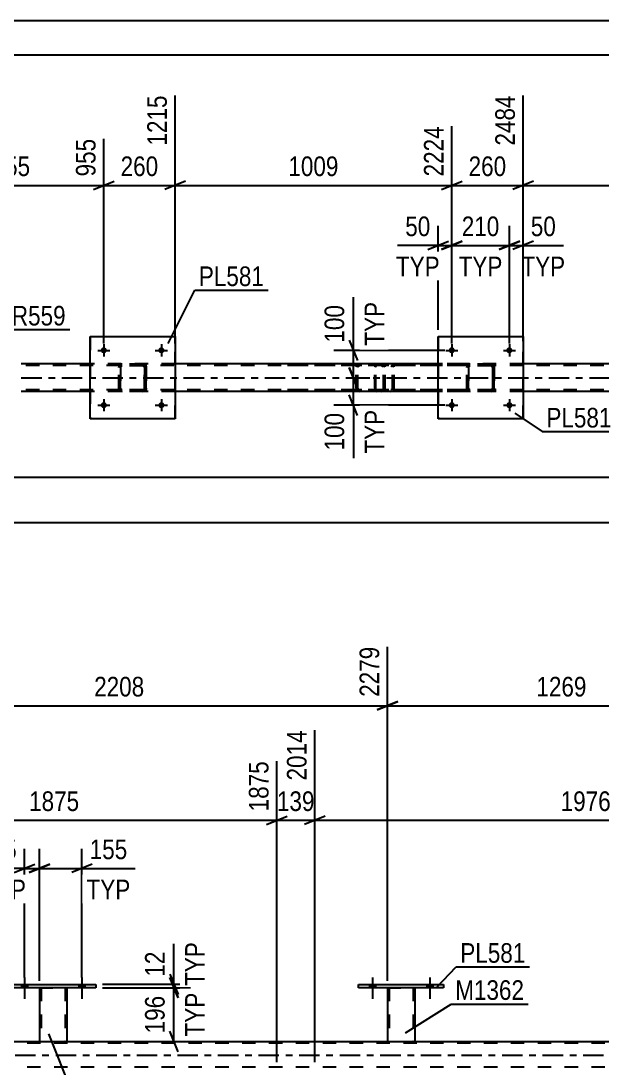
# Model space of a CAD drawing. Header units: millimetres. Extents: x 0 to 841, y 0 to 594.
# Drawn here: x 103 to 187.7, y 441.3 to 594 of the extents above; entities that cross this region are included whole.
import ezdxf

# ---------------------------------------------------------------- set-up
doc = ezdxf.new("R2010")
doc.units = ezdxf.units.MM
doc.linetypes.add('DXK_LINE_DOT2', pattern=[3.9198, 1.9599, -1.9599])
doc.linetypes.add('DXK_LINE_DOT3', pattern=[5.9187, 2.979, -0.9799, 0.9799, -0.9799])
doc.styles.add('Arial Narrow', font='ARIALN.TTF', dxfattribs={"height": 0.2})

# ---------------------------------------------------------------- blocks, each defined once
blk = doc.blocks.new('Unknown-122573578-1135 - 10973')
at = {"color": 5, "linetype": 'Continuous'}
for p, q in [((841, 594), (0, 594)), ((836, 589), (5, 589))]:
    blk.add_line(p, q, dxfattribs=at)
blk = doc.blocks.new('Bolt-122573578-2573 - 2500')
at = {"linetype": 'Continuous'}
for points in [[(114.6, 537.97), (114.61, 538.07), (114.64, 538.15), (114.69, 538.23), (114.75, 538.3), (114.82, 538.36), (114.91, 538.39), (115, 538.41), (115.09, 538.41), (115.18, 538.39), (115.26, 538.36), (115.34, 538.3), (115.4, 538.23), (115.45, 538.15), (115.47, 538.07), (115.48, 537.97), (115.47, 537.88), (115.45, 537.8), (115.4, 537.72), (115.34, 537.65), (115.26, 537.59), (115.18, 537.56), (115.09, 537.54), (115, 537.54), (114.91, 537.56), (114.82, 537.59), (114.75, 537.65), (114.69, 537.72), (114.64, 537.8), (114.61, 537.88)], [(123, 537.97), (123.01, 538.07), (123.04, 538.15), (123.09, 538.23), (123.15, 538.3), (123.22, 538.36), (123.31, 538.39), (123.4, 538.41), (123.49, 538.41), (123.58, 538.39), (123.66, 538.36), (123.74, 538.3), (123.8, 538.23), (123.85, 538.15), (123.87, 538.07), (123.88, 537.97), (123.87, 537.88), (123.85, 537.8), (123.8, 537.72), (123.74, 537.65), (123.66, 537.59), (123.58, 537.56), (123.49, 537.54), (123.4, 537.54), (123.31, 537.56), (123.22, 537.59), (123.15, 537.65), (123.09, 537.72), (123.04, 537.8), (123.01, 537.88)]]:
    blk.add_hatch(color=1, dxfattribs=at).paths.add_polyline_path(points)
at = {"color": 1, "linetype": 'Continuous'}
for p, q in [((114.16, 537.97), (115.92, 537.97)), ((115.04, 538.85), (115.04, 537.09)), ((122.56, 537.97), (124.32, 537.97)), ((123.44, 538.85), (123.44, 537.09))]:
    blk.add_line(p, q, dxfattribs=at)
blk = doc.blocks.new('Bolt-122573578-2575 - 2500')
at = {"linetype": 'Continuous'}
for points in [[(165.37, 537.97), (165.38, 538.07), (165.4, 538.15), (165.45, 538.23), (165.51, 538.3), (165.59, 538.36), (165.67, 538.39), (165.76, 538.41), (165.85, 538.41), (165.94, 538.39), (166.03, 538.36), (166.1, 538.3), (166.16, 538.23), (166.21, 538.15), (166.24, 538.07), (166.25, 537.97), (166.24, 537.88), (166.21, 537.8), (166.16, 537.72), (166.1, 537.65), (166.03, 537.59), (165.94, 537.56), (165.85, 537.54), (165.76, 537.54), (165.67, 537.56), (165.59, 537.59), (165.51, 537.65), (165.45, 537.72), (165.4, 537.8), (165.38, 537.88)], [(173.77, 537.97), (173.78, 538.07), (173.8, 538.15), (173.85, 538.23), (173.91, 538.3), (173.99, 538.36), (174.07, 538.39), (174.16, 538.41), (174.25, 538.41), (174.34, 538.39), (174.43, 538.36), (174.5, 538.3), (174.56, 538.23), (174.61, 538.15), (174.64, 538.07), (174.65, 537.97), (174.64, 537.88), (174.61, 537.8), (174.56, 537.72), (174.5, 537.65), (174.43, 537.59), (174.34, 537.56), (174.25, 537.54), (174.16, 537.54), (174.07, 537.56), (173.99, 537.59), (173.91, 537.65), (173.85, 537.72), (173.8, 537.8), (173.78, 537.88)]]:
    blk.add_hatch(color=1, dxfattribs=at).paths.add_polyline_path(points)
at = {"color": 1, "linetype": 'Continuous'}
for p, q in [((164.93, 537.97), (166.69, 537.97)), ((165.81, 538.85), (165.81, 537.09)), ((173.33, 537.97), (175.09, 537.97)), ((174.21, 538.85), (174.21, 537.09))]:
    blk.add_line(p, q, dxfattribs=at)
blk = doc.blocks.new('Part-122573578-2603 - 2500')
at = {"color": 2, "linetype": 'Continuous'}
for p, q in [((113.04, 535.97), (113.04, 547.97)), ((113.04, 547.97), (113.04, 547.97)), ((113.04, 547.97), (125.44, 547.97)), ((125.44, 547.97), (125.44, 535.97)), ((113.04, 535.97), (113.04, 535.97)), ((125.44, 535.97), (113.04, 535.97))]:
    blk.add_line(p, q, dxfattribs=at)
at = {"color": 7, "linetype": 'DXK_LINE_DOT2'}
for p, q in [((113.04, 547.97), (113.04, 535.97)), ((113.04, 547.97), (113.04, 547.97)), ((125.44, 535.97), (125.44, 547.97)), ((113.04, 535.97), (113.04, 535.97))]:
    blk.add_line(p, q, dxfattribs=at)
blk = doc.blocks.new('Part-122573578-2550 - 2500')
at = {"color": 2, "linetype": 'Continuous'}
for p, q in [((113.04, 543.98), (103.01, 543.98)), ((163.81, 543.98), (125.44, 543.98)), ((214.57, 543.98), (176.21, 543.98)), ((113.04, 539.98), (103.01, 539.98)), ((163.81, 539.98), (125.44, 539.98)), ((214.57, 539.98), (176.21, 539.98))]:
    blk.add_line(p, q, dxfattribs=at)
at = {"color": 7, "linetype": 'DXK_LINE_DOT2'}
for p, q in [((756.34, 543.74), (103.01, 543.74)), ((125.44, 543.98), (113.04, 543.98)), ((176.21, 543.98), (163.81, 543.98)), ((756.34, 540.22), (103.01, 540.22)), ((125.44, 539.98), (113.04, 539.98)), ((176.21, 539.98), (163.81, 539.98))]:
    blk.add_line(p, q, dxfattribs=at)
at = {"color": 7, "linetype": 'DXK_LINE_DOT3'}
blk.add_line((103.01, 541.98), (756.34, 541.98), dxfattribs=at)
blk = doc.blocks.new('Bolt-122573578-2572 - 2500')
at = {"linetype": 'Continuous'}
for points in [[(114.6, 545.97), (114.61, 546.07), (114.64, 546.15), (114.69, 546.23), (114.75, 546.3), (114.82, 546.36), (114.91, 546.39), (115, 546.41), (115.09, 546.41), (115.18, 546.39), (115.26, 546.36), (115.34, 546.3), (115.4, 546.23), (115.45, 546.15), (115.47, 546.07), (115.48, 545.97), (115.47, 545.88), (115.45, 545.8), (115.4, 545.72), (115.34, 545.65), (115.26, 545.59), (115.18, 545.56), (115.09, 545.54), (115, 545.54), (114.91, 545.56), (114.82, 545.59), (114.75, 545.65), (114.69, 545.72), (114.64, 545.8), (114.61, 545.88)], [(123, 545.97), (123.01, 546.07), (123.04, 546.15), (123.09, 546.23), (123.15, 546.3), (123.22, 546.36), (123.31, 546.39), (123.4, 546.41), (123.49, 546.41), (123.58, 546.39), (123.66, 546.36), (123.74, 546.3), (123.8, 546.23), (123.85, 546.15), (123.87, 546.07), (123.88, 545.97), (123.87, 545.88), (123.85, 545.8), (123.8, 545.72), (123.74, 545.65), (123.66, 545.59), (123.58, 545.56), (123.49, 545.54), (123.4, 545.54), (123.31, 545.56), (123.22, 545.59), (123.15, 545.65), (123.09, 545.72), (123.04, 545.8), (123.01, 545.88)]]:
    blk.add_hatch(color=1, dxfattribs=at).paths.add_polyline_path(points)
at = {"color": 1, "linetype": 'Continuous'}
for p, q in [((115.04, 546.85), (115.04, 545.09)), ((123.44, 546.85), (123.44, 545.09)), ((114.16, 545.97), (115.92, 545.97)), ((122.56, 545.97), (124.32, 545.97))]:
    blk.add_line(p, q, dxfattribs=at)
blk = doc.blocks.new('Bolt-122573578-2574 - 2500')
at = {"linetype": 'Continuous'}
for points in [[(165.37, 545.97), (165.38, 546.07), (165.4, 546.15), (165.45, 546.23), (165.51, 546.3), (165.59, 546.36), (165.67, 546.39), (165.76, 546.41), (165.85, 546.41), (165.94, 546.39), (166.03, 546.36), (166.1, 546.3), (166.16, 546.23), (166.21, 546.15), (166.24, 546.07), (166.25, 545.97), (166.24, 545.88), (166.21, 545.8), (166.16, 545.72), (166.1, 545.65), (166.03, 545.59), (165.94, 545.56), (165.85, 545.54), (165.76, 545.54), (165.67, 545.56), (165.59, 545.59), (165.51, 545.65), (165.45, 545.72), (165.4, 545.8), (165.38, 545.88)], [(173.77, 545.97), (173.78, 546.07), (173.8, 546.15), (173.85, 546.23), (173.91, 546.3), (173.99, 546.36), (174.07, 546.39), (174.16, 546.41), (174.25, 546.41), (174.34, 546.39), (174.43, 546.36), (174.5, 546.3), (174.56, 546.23), (174.61, 546.15), (174.64, 546.07), (174.65, 545.97), (174.64, 545.88), (174.61, 545.8), (174.56, 545.72), (174.5, 545.65), (174.43, 545.59), (174.34, 545.56), (174.25, 545.54), (174.16, 545.54), (174.07, 545.56), (173.99, 545.59), (173.91, 545.65), (173.85, 545.72), (173.8, 545.8), (173.78, 545.88)]]:
    blk.add_hatch(color=1, dxfattribs=at).paths.add_polyline_path(points)
at = {"color": 1, "linetype": 'Continuous'}
for p, q in [((165.81, 546.85), (165.81, 545.09)), ((174.21, 546.85), (174.21, 545.09)), ((164.93, 545.97), (166.69, 545.97)), ((173.33, 545.97), (175.09, 545.97))]:
    blk.add_line(p, q, dxfattribs=at)
blk = doc.blocks.new('Part-122573578-2608 - 2500')
at = {"color": 2, "linetype": 'Continuous'}
for p, q in [((163.81, 535.97), (163.81, 547.97)), ((163.81, 547.97), (163.81, 547.97)), ((163.81, 547.97), (176.21, 547.97)), ((176.21, 547.97), (176.21, 535.97)), ((163.81, 535.97), (163.81, 535.97)), ((176.21, 535.97), (163.81, 535.97))]:
    blk.add_line(p, q, dxfattribs=at)
at = {"color": 7, "linetype": 'DXK_LINE_DOT2'}
for p, q in [((163.81, 547.97), (163.81, 535.97)), ((163.81, 547.97), (163.81, 547.97)), ((176.21, 535.97), (176.21, 547.97)), ((163.81, 535.97), (163.81, 535.97))]:
    blk.add_line(p, q, dxfattribs=at)
blk = doc.blocks.new('Part-122573578-2609 - 2500')
at = {"color": 7, "linetype": 'DXK_LINE_DOT2'}
for p, q in [((168, 543.49), (168.04, 543.68)), ((168.04, 543.68), (168.01, 543.49)), ((168.26, 543.59), (168.24, 543.49)), ((168.25, 543.49), (168.26, 543.59)), ((168.26, 543.59), (168.32, 543.66)), ((168.31, 543.66), (168.26, 543.59)), ((168.3, 543.94), (168.48, 543.97)), ((168.49, 543.97), (168.3, 543.94)), ((168.3, 543.94), (168.3, 543.94)), ((168.39, 543.72), (168.31, 543.66)), ((168.32, 543.66), (168.39, 543.72)), ((168.39, 543.72), (168.49, 543.73)), ((168.48, 543.73), (168.39, 543.72)), ((171.53, 543.97), (168.48, 543.97)), ((171.53, 543.73), (168.48, 543.73)), ((171.52, 543.97), (171.71, 543.94)), ((171.62, 543.72), (171.52, 543.73)), ((171.71, 543.94), (171.53, 543.97)), ((171.53, 543.73), (171.62, 543.72)), ((171.62, 543.72), (171.62, 543.72)), ((171.62, 543.72), (171.7, 543.66)), ((171.69, 543.66), (171.62, 543.72)), ((171.75, 543.59), (171.69, 543.66)), ((171.7, 543.66), (171.75, 543.59)), ((171.75, 543.59), (171.77, 543.49)), ((171.76, 543.49), (171.75, 543.59)), ((171.97, 543.68), (172, 543.49)), ((172.01, 543.49), (171.97, 543.68)), ((168, 543.49), (168.01, 543.49)), ((168, 540.45), (168, 543.49)), ((168.01, 540.45), (168.01, 543.49)), ((168.25, 543.49), (168.24, 543.49)), ((168.24, 543.49), (168.24, 540.45)), ((168.25, 540.45), (168.25, 543.49)), ((171.77, 543.49), (171.76, 543.49)), ((171.76, 543.49), (171.76, 540.45)), ((171.77, 540.45), (171.77, 543.49)), ((172.01, 543.49), (172, 543.49)), ((172, 543.49), (172, 540.45)), ((172.01, 540.45), (172.01, 543.49)), ((168.01, 540.45), (168, 540.45)), ((168.04, 540.27), (168, 540.45)), ((168.01, 540.45), (168.04, 540.27)), ((168.24, 540.45), (168.25, 540.45)), ((168.24, 540.45), (168.26, 540.36)), ((168.26, 540.36), (168.25, 540.45)), ((168.32, 540.28), (168.26, 540.36)), ((168.26, 540.36), (168.31, 540.28)), ((168.3, 540.01), (168.3, 540.01)), ((168.48, 539.97), (168.3, 540.01)), ((168.3, 540.01), (168.49, 539.97)), ((168.31, 540.28), (168.39, 540.23)), ((168.39, 540.23), (168.32, 540.28)), ((168.49, 540.21), (168.39, 540.23)), ((168.39, 540.23), (168.48, 540.21)), ((171.53, 540.21), (168.48, 540.21)), ((171.53, 539.97), (168.48, 539.97)), ((171.52, 540.21), (171.62, 540.23)), ((171.71, 540.01), (171.52, 539.97)), ((171.62, 540.23), (171.53, 540.21)), ((171.53, 539.97), (171.71, 540.01)), ((171.7, 540.28), (171.62, 540.23)), ((171.62, 540.23), (171.69, 540.28)), ((171.62, 540.23), (171.62, 540.23)), ((171.69, 540.28), (171.75, 540.36)), ((171.75, 540.36), (171.7, 540.28)), ((171.77, 540.45), (171.75, 540.36)), ((171.75, 540.36), (171.76, 540.45)), ((171.76, 540.45), (171.77, 540.45)), ((172, 540.45), (171.97, 540.27)), ((171.97, 540.27), (172.01, 540.45)), ((172, 540.45), (172.01, 540.45))]:
    blk.add_line(p, q, dxfattribs=at)
at = {"color": 7, "linetype": 'DXK_LINE_DOT3'}
blk.add_line((170.01, 541.97), (170, 541.97), dxfattribs=at)
at = {"color": 7, "linetype": 'DXK_LINE_DOT2'}
for centre, start, end in [((168.48, 543.49), 112.5, 157.5), ((168.49, 543.49), 112.5, 157.5), ((171.52, 543.49), 22.5, 67.5), ((171.53, 543.49), 22.5, 67.5), ((168.48, 540.45), 202.5, 247.5), ((168.49, 540.45), 202.5, 247.5), ((171.52, 540.45), 292.5, 337.5), ((171.53, 540.45), 292.5, 337.5)]:
    blk.add_arc(centre, 0.48, start, end, dxfattribs=at)
blk = doc.blocks.new('Part-122573578-2694 - 2500')
at = {"color": 7, "linetype": 'DXK_LINE_DOT2'}
for p, q in [((154.61, 543.68), (154.59, 543.5)), ((154.67, 543.83), (154.61, 543.68)), ((154.75, 543.94), (154.67, 543.83)), ((154.72, 543.5), (154.73, 543.59)), ((154.73, 543.59), (154.76, 543.67)), ((154.85, 543.98), (154.75, 543.94)), ((154.76, 543.67), (154.8, 543.72)), ((154.8, 543.72), (154.85, 543.74)), ((167.08, 543.98), (154.85, 543.98)), ((167.08, 543.74), (154.85, 543.74)), ((156.08, 543.74), (156.08, 543.98)), ((157.09, 543.94), (156.9, 543.98)), ((156.9, 543.74), (156.99, 543.72)), ((156.99, 543.72), (157.07, 543.67)), ((157.07, 543.67), (157.13, 543.59)), ((157.13, 543.59), (157.15, 543.5)), ((157.37, 543.67), (157.36, 543.68)), ((157.4, 543.5), (157.37, 543.67)), ((154.59, 540.46), (154.59, 543.5)), ((154.72, 540.46), (154.72, 543.5)), ((157.15, 540.46), (157.15, 543.5)), ((157.4, 540.46), (157.4, 543.5)), ((154.59, 540.46), (154.61, 540.27)), ((154.61, 540.27), (154.67, 540.12)), ((154.67, 540.12), (154.75, 540.01)), ((154.73, 540.36), (154.72, 540.46)), ((154.76, 540.29), (154.73, 540.36)), ((154.75, 540.01), (154.85, 539.98)), ((154.8, 540.23), (154.76, 540.29)), ((154.85, 540.22), (154.8, 540.23)), ((167.08, 540.22), (154.85, 540.22)), ((167.08, 539.98), (154.85, 539.98)), ((156.08, 539.98), (156.08, 540.22)), ((156.99, 540.23), (156.9, 540.22)), ((156.9, 539.98), (157.09, 540.01)), ((157.07, 540.29), (156.99, 540.23)), ((157.13, 540.36), (157.07, 540.29)), ((157.15, 540.46), (157.13, 540.36)), ((157.36, 540.27), (157.4, 540.46))]:
    blk.add_line(p, q, dxfattribs=at)
for centre, start, end in [((156.91, 543.48), 23.9465, 68.8966), ((156.91, 540.47), 291.1034, 336.0535)]:
    blk.add_arc(centre, 0.493, start, end, dxfattribs=at)
blk = doc.blocks.new('Part-122573578-2701 - 2500')
at = {"color": 7, "linetype": 'DXK_LINE_DOT2'}
for p, q in [((155.57, 543.98), (141.51, 543.98)), ((155.57, 543.74), (141.51, 543.74)), ((151.89, 543.67), (151.85, 543.5)), ((151.89, 543.68), (151.89, 543.67)), ((152.1, 543.5), (152.12, 543.59)), ((152.12, 543.59), (152.18, 543.67)), ((152.36, 543.98), (152.16, 543.94)), ((152.18, 543.67), (152.26, 543.72)), ((152.26, 543.72), (152.36, 543.74)), ((155.77, 543.94), (155.57, 543.98)), ((155.57, 543.74), (155.67, 543.72)), ((155.67, 543.72), (155.75, 543.67)), ((155.75, 543.67), (155.81, 543.59)), ((155.81, 543.59), (155.83, 543.5)), ((156.04, 543.67), (156.04, 543.68)), ((156.08, 543.5), (156.04, 543.67)), ((151.85, 540.46), (151.85, 543.5)), ((152.1, 540.46), (152.1, 543.5)), ((155.83, 540.46), (155.83, 543.5)), ((156.08, 540.46), (156.08, 543.5)), ((155.57, 540.22), (141.51, 540.22)), ((155.57, 539.98), (141.51, 539.98)), ((151.85, 540.46), (151.89, 540.27)), ((152.12, 540.36), (152.1, 540.46)), ((152.18, 540.29), (152.12, 540.36)), ((152.16, 540.01), (152.36, 539.98)), ((152.26, 540.23), (152.18, 540.29)), ((152.36, 540.22), (152.26, 540.23)), ((155.67, 540.23), (155.57, 540.22)), ((155.57, 539.98), (155.77, 540.01)), ((155.75, 540.29), (155.67, 540.23)), ((155.81, 540.36), (155.75, 540.29)), ((155.83, 540.46), (155.81, 540.36)), ((156.04, 540.27), (156.08, 540.46))]:
    blk.add_line(p, q, dxfattribs=at)
for centre, start, end in [((152.34, 543.48), 110.9282, 155.8647), ((155.59, 543.48), 24.1353, 69.0718), ((152.34, 540.47), 204.1353, 249.0718), ((155.59, 540.47), 290.9282, 335.8647)]:
    blk.add_arc(centre, 0.495, start, end, dxfattribs=at)
blk = doc.blocks.new('Part-122573578-2725 - 2500')
at = {"color": 7, "linetype": 'DXK_LINE_DOT2'}
for p, q in [((117.24, 543.49), (117.28, 543.68)), ((117.28, 543.68), (117.24, 543.49)), ((117.48, 543.49), (117.5, 543.59)), ((117.5, 543.59), (117.48, 543.49)), ((117.5, 543.59), (117.55, 543.66)), ((117.55, 543.66), (117.5, 543.59)), ((117.54, 543.94), (117.72, 543.97)), ((117.72, 543.97), (117.54, 543.94)), ((117.54, 543.94), (117.54, 543.94)), ((117.55, 543.66), (117.63, 543.72)), ((117.63, 543.72), (117.55, 543.66)), ((117.63, 543.72), (117.72, 543.73)), ((117.72, 543.73), (117.63, 543.72)), ((120.76, 543.97), (117.72, 543.97)), ((120.76, 543.73), (117.72, 543.73)), ((120.76, 543.97), (120.95, 543.94)), ((120.95, 543.94), (120.76, 543.97)), ((120.76, 543.73), (120.85, 543.72)), ((120.85, 543.72), (120.76, 543.73)), ((120.85, 543.72), (120.85, 543.72)), ((120.85, 543.72), (120.93, 543.66)), ((120.93, 543.66), (120.85, 543.72)), ((120.93, 543.66), (120.98, 543.59)), ((120.98, 543.59), (120.93, 543.66)), ((120.98, 543.59), (121, 543.49)), ((121, 543.49), (120.98, 543.59)), ((121.21, 543.68), (121.24, 543.49)), ((121.24, 543.49), (121.21, 543.68)), ((117.24, 540.45), (117.24, 543.49)), ((117.24, 543.49), (117.24, 543.49)), ((117.24, 540.45), (117.24, 543.49)), ((117.48, 540.45), (117.48, 543.49)), ((117.48, 543.49), (117.48, 543.49)), ((117.48, 543.49), (117.48, 540.45)), ((121, 540.45), (121, 543.49)), ((121, 543.49), (121, 543.49)), ((121, 543.49), (121, 540.45)), ((121.24, 540.45), (121.24, 543.49)), ((121.24, 543.49), (121.24, 543.49)), ((121.24, 543.49), (121.24, 540.45)), ((117.24, 540.45), (117.24, 540.45)), ((117.28, 540.27), (117.24, 540.45)), ((117.24, 540.45), (117.28, 540.27)), ((117.48, 540.45), (117.48, 540.45)), ((117.5, 540.36), (117.48, 540.45)), ((117.48, 540.45), (117.5, 540.36)), ((117.55, 540.28), (117.5, 540.36)), ((117.5, 540.36), (117.55, 540.28)), ((117.54, 540.01), (117.54, 540.01)), ((117.72, 539.97), (117.54, 540.01)), ((117.54, 540.01), (117.72, 539.97)), ((117.63, 540.23), (117.55, 540.28)), ((117.55, 540.28), (117.63, 540.23)), ((117.72, 540.21), (117.63, 540.23)), ((117.63, 540.23), (117.72, 540.21)), ((120.76, 540.21), (117.72, 540.21)), ((120.76, 539.97), (117.72, 539.97)), ((120.85, 540.23), (120.76, 540.21)), ((120.76, 540.21), (120.85, 540.23)), ((120.95, 540.01), (120.76, 539.97)), ((120.76, 539.97), (120.95, 540.01)), ((120.93, 540.28), (120.85, 540.23)), ((120.85, 540.23), (120.93, 540.28)), ((120.85, 540.23), (120.85, 540.23)), ((120.98, 540.36), (120.93, 540.28)), ((120.93, 540.28), (120.98, 540.36)), ((121, 540.45), (120.98, 540.36)), ((120.98, 540.36), (121, 540.45)), ((121, 540.45), (121, 540.45)), ((121.24, 540.45), (121.21, 540.27)), ((121.21, 540.27), (121.24, 540.45)), ((121.24, 540.45), (121.24, 540.45))]:
    blk.add_line(p, q, dxfattribs=at)
at = {"color": 7, "linetype": 'DXK_LINE_DOT3'}
blk.add_line((119.24, 541.97), (119.24, 541.97), dxfattribs=at)
at = {"color": 7, "linetype": 'DXK_LINE_DOT2'}
for centre, start, end in [((117.72, 543.49), 112.5, 157.5), ((117.72, 543.49), 112.5, 157.5), ((120.76, 543.49), 22.5, 67.5), ((120.76, 543.49), 22.5, 67.5), ((117.72, 540.45), 202.5, 247.5), ((117.72, 540.45), 202.5, 247.5), ((120.76, 540.45), 292.5, 337.5), ((120.76, 540.45), 292.5, 337.5)]:
    blk.add_arc(centre, 0.48, start, end, dxfattribs=at)
blk = doc.blocks.new('Part-122573578-3309 - 3249')
at = {"color": 2, "linetype": 'Continuous'}
blk.add_line((90.27, 445.2), (744.75, 445.2), dxfattribs=at)
at = {"color": 7, "linetype": 'DXK_LINE_DOT2'}
for p, q in [((744.75, 444.96), (90.27, 444.96)), ((744.75, 441.44), (90.27, 441.44))]:
    blk.add_line(p, q, dxfattribs=at)
at = {"color": 7, "linetype": 'DXK_LINE_DOT3'}
blk.add_line((90.27, 443.2), (744.75, 443.2), dxfattribs=at)
blk = doc.blocks.new('Part-122573578-3625 - 3249')
at = {"color": 2, "linetype": 'Continuous'}
for p, q in [((156.42, 453.04), (156.42, 445.2)), ((160.42, 453.04), (160.42, 445.2)), ((156.42, 445.2), (160.42, 445.2))]:
    blk.add_line(p, q, dxfattribs=at)
at = {"color": 7, "linetype": 'DXK_LINE_DOT2'}
for p, q in [((156.42, 453.04), (160.42, 453.04)), ((156.42, 453.04), (156.42, 453.04)), ((156.42, 453.04), (156.42, 453.04)), ((156.66, 453.04), (156.66, 445.2)), ((160.18, 453.04), (160.18, 445.2)), ((160.42, 453.04), (160.42, 453.04)), ((160.42, 453.04), (160.42, 453.04)), ((160.16, 445.2), (160.13, 445.2)), ((160.13, 445.2), (160.16, 445.2)), ((160.18, 445.2), (160.16, 445.2)), ((160.16, 445.2), (160.18, 445.2))]:
    blk.add_line(p, q, dxfattribs=at)
blk = doc.blocks.new('Bolt-122573578-3568 - 3249')
at = {"linetype": 'Continuous'}
for points in [[(153.78, 453.04), (154.66, 453.04), (154.66, 453.52), (153.78, 453.52)], [(162.18, 453.04), (163.06, 453.04), (163.06, 453.52), (162.18, 453.52)]]:
    blk.add_hatch(color=1, dxfattribs=at).paths.add_polyline_path(points)
at = {"color": 1, "linetype": 'Continuous'}
for p, q in [((153.78, 453.52), (153.78, 453.04)), ((154.22, 454.52), (154.22, 451.4)), ((154.66, 453.52), (154.66, 453.04)), ((162.18, 453.52), (162.18, 453.04)), ((162.62, 454.52), (162.62, 451.4)), ((163.06, 453.52), (163.06, 453.04))]:
    blk.add_line(p, q, dxfattribs=at)
blk = doc.blocks.new('Bolt-122573578-3569 - 3249')
at = {"linetype": 'Continuous'}
for points in [[(153.78, 453.04), (154.66, 453.04), (154.66, 453.52), (153.78, 453.52)], [(162.18, 453.04), (163.06, 453.04), (163.06, 453.52), (162.18, 453.52)]]:
    blk.add_hatch(color=1, dxfattribs=at).paths.add_polyline_path(points)
at = {"color": 1, "linetype": 'Continuous'}
for p, q in [((153.78, 453.52), (153.78, 453.04)), ((154.22, 454.52), (154.22, 451.4)), ((154.66, 453.52), (154.66, 453.04)), ((162.18, 453.52), (162.18, 453.04)), ((162.62, 454.52), (162.62, 451.4)), ((163.06, 453.52), (163.06, 453.04))]:
    blk.add_line(p, q, dxfattribs=at)
blk = doc.blocks.new('Bolt-122573578-3570 - 3249')
at = {"linetype": 'Continuous'}
for points in [[(103.02, 453.04), (103.9, 453.04), (103.9, 453.52), (103.02, 453.52)], [(111.42, 453.04), (112.3, 453.04), (112.3, 453.52), (111.42, 453.52)]]:
    blk.add_hatch(color=1, dxfattribs=at).paths.add_polyline_path(points)
at = {"color": 1, "linetype": 'Continuous'}
for p, q in [((103.02, 453.52), (103.02, 453.04)), ((103.46, 454.52), (103.46, 451.4)), ((103.9, 453.52), (103.9, 453.04)), ((111.42, 453.52), (111.42, 453.04)), ((111.86, 454.52), (111.86, 451.4)), ((112.3, 453.52), (112.3, 453.04))]:
    blk.add_line(p, q, dxfattribs=at)
blk = doc.blocks.new('Bolt-122573578-3571 - 3249')
at = {"linetype": 'Continuous'}
for points in [[(103.02, 453.04), (103.9, 453.04), (103.9, 453.52), (103.02, 453.52)], [(111.42, 453.04), (112.3, 453.04), (112.3, 453.52), (111.42, 453.52)]]:
    blk.add_hatch(color=1, dxfattribs=at).paths.add_polyline_path(points)
at = {"color": 1, "linetype": 'Continuous'}
for p, q in [((103.02, 453.52), (103.02, 453.04)), ((103.46, 454.52), (103.46, 451.4)), ((103.9, 453.52), (103.9, 453.04)), ((111.42, 453.52), (111.42, 453.04)), ((111.86, 454.52), (111.86, 451.4)), ((112.3, 453.52), (112.3, 453.04))]:
    blk.add_line(p, q, dxfattribs=at)
blk = doc.blocks.new('Part-122573578-3578 - 3249')
at = {"color": 2, "linetype": 'Continuous'}
for p, q in [((152.22, 453.52), (164.62, 453.52)), ((152.22, 453.04), (152.22, 453.52)), ((164.62, 453.52), (164.62, 453.04)), ((164.62, 453.04), (152.22, 453.04))]:
    blk.add_line(p, q, dxfattribs=at)
blk = doc.blocks.new('Part-122573578-3642 - 3249')
at = {"color": 2, "linetype": 'Continuous'}
for p, q in [((105.66, 453.04), (105.66, 445.2)), ((109.66, 453.04), (109.66, 445.2)), ((105.66, 445.2), (109.66, 445.2))]:
    blk.add_line(p, q, dxfattribs=at)
at = {"color": 7, "linetype": 'DXK_LINE_DOT2'}
for p, q in [((105.66, 453.04), (109.66, 453.04)), ((105.66, 453.04), (105.66, 453.04)), ((105.66, 453.04), (105.66, 453.04)), ((105.9, 453.04), (105.9, 445.2)), ((109.42, 453.04), (109.42, 445.2)), ((109.66, 453.04), (109.66, 453.04)), ((109.66, 453.04), (109.66, 453.04)), ((109.4, 445.2), (109.36, 445.2)), ((109.36, 445.2), (109.4, 445.2)), ((109.42, 445.2), (109.4, 445.2)), ((109.4, 445.2), (109.42, 445.2))]:
    blk.add_line(p, q, dxfattribs=at)
blk = doc.blocks.new('Part-122573578-3699 - 3249')
at = {"color": 2, "linetype": 'Continuous'}
for p, q in [((101.46, 453.52), (113.86, 453.52)), ((101.46, 453.04), (101.46, 453.52)), ((113.86, 453.52), (113.86, 453.04)), ((113.86, 453.04), (101.46, 453.04))]:
    blk.add_line(p, q, dxfattribs=at)
blk = doc.blocks.new('StraightDimension-122573578-2744 - 2500')
at = {"color": 7, "linetype": 'Continuous'}
for p, q in [((150.86, 543.48), (152.06, 540.48)), ((151.07, 541.98), (153.86, 541.98)), ((151.46, 537.97), (151.46, 541.98)), ((152.06, 536.47), (150.86, 539.47)), ((164.81, 537.97), (148.61, 537.97))]:
    blk.add_line(p, q, dxfattribs=at)
at = {"color": 0}
blk.add_wipeout([(150.71, 537.45), (146.51, 537.45), (146.51, 530.77), (150.71, 530.77)], dxfattribs=at)
at = {"color": 0, "linetype": 'Continuous'}
blk.add_wipeout([(156.56, 537.9), (152.36, 537.9), (152.36, 530.31), (156.56, 530.31)], dxfattribs=at)
at = {"color": 7, "linetype": 'Continuous'}
blk.add_line((151.46, 537.97), (151.46, 530.24), dxfattribs=at)
blk.add_line((151.46, 537.97), (151.46, 530.24), dxfattribs=at)
at = {"color": 3, "style": 'Arial Narrow'}
blk.add_text('100', height=2.863, rotation=90.0002, dxfattribs=at).set_placement((150.11, 531.37))
at = {"color": 3, "linetype": 'Continuous', "style": 'Arial Narrow'}
blk.add_text('TYP', height=2.863, rotation=90.0002, dxfattribs=at).set_placement((155.96, 530.91))
blk = doc.blocks.new('StraightDimension-122573578-2768 - 2500')
at = {"color": 7, "linetype": 'Continuous'}
for p, q in [((150.86, 547.47), (152.06, 544.47)), ((164.81, 545.97), (148.61, 545.97)), ((151.46, 541.98), (151.46, 545.97)), ((152.06, 540.48), (150.86, 543.48)), ((151.07, 541.98), (153.86, 541.98))]:
    blk.add_line(p, q, dxfattribs=at)
at = {"color": 0}
blk.add_wipeout([(150.71, 553.18), (146.51, 553.18), (146.51, 546.5), (150.71, 546.5)], dxfattribs=at)
at = {"color": 0, "linetype": 'Continuous'}
blk.add_wipeout([(156.56, 553.64), (152.36, 553.64), (152.36, 546.05), (156.56, 546.05)], dxfattribs=at)
at = {"color": 7, "linetype": 'Continuous'}
blk.add_line((151.46, 545.97), (151.46, 553.71), dxfattribs=at)
blk.add_line((151.46, 545.97), (151.46, 553.71), dxfattribs=at)
at = {"color": 3, "linetype": 'Continuous', "style": 'Arial Narrow'}
blk.add_text('TYP', height=2.863, rotation=90.0002, dxfattribs=at).set_placement((155.96, 546.65))
at = {"color": 3, "style": 'Arial Narrow'}
blk.add_text('100', height=2.863, rotation=90.0002, dxfattribs=at).set_placement((150.11, 547.1))
blk = doc.blocks.new('StraightDimension-122573578-2791 - 2500')
at = {"color": 7, "linetype": 'Continuous'}
blk.add_line((87.45, 520.86), (794.1, 520.86), dxfattribs=at)
blk = doc.blocks.new('StraightDimension-122573578-3115 - 2500')
at = {"color": 7, "linetype": 'Continuous'}
for p, q in [((174.21, 546.97), (174.21, 564.12)), ((176.21, 548.97), (176.21, 564.12)), ((172.71, 560.67), (175.71, 561.87)), ((177.71, 561.87), (174.71, 560.67)), ((174.21, 561.27), (176.21, 561.27))]:
    blk.add_line(p, q, dxfattribs=at)
at = {"color": 0}
blk.add_wipeout([(181.59, 562.02), (181.59, 566.22), (176.73, 566.22), (176.73, 562.02)], dxfattribs=at)
at = {"color": 0, "linetype": 'Continuous'}
blk.add_wipeout([(182.95, 556.17), (182.95, 560.37), (175.36, 560.37), (175.36, 556.17)], dxfattribs=at)
at = {"color": 7, "linetype": 'Continuous'}
blk.add_line((176.21, 561.27), (182.11, 561.27), dxfattribs=at)
blk.add_line((176.21, 561.27), (182.11, 561.27), dxfattribs=at)
at = {"color": 3, "style": 'Arial Narrow'}
blk.add_text('50', height=2.863, dxfattribs=at).set_placement((177.33, 562.62))
at = {"color": 3, "linetype": 'Continuous', "style": 'Arial Narrow'}
blk.add_text('TYP', height=2.863, dxfattribs=at).set_placement((175.96, 556.77))
blk = doc.blocks.new('StraightDimension-122573578-3128 - 2500')
at = {"color": 7, "linetype": 'Continuous'}
for p, q in [((165.81, 546.97), (165.81, 564.12)), ((174.21, 546.97), (174.21, 564.12)), ((164.31, 560.67), (167.31, 561.87)), ((175.71, 561.87), (172.71, 560.67)), ((165.81, 561.27), (174.21, 561.27))]:
    blk.add_line(p, q, dxfattribs=at)
at = {"color": 0}
blk.add_wipeout([(173.35, 562.02), (173.35, 566.22), (166.66, 566.22), (166.66, 562.02)], dxfattribs=at)
at = {"color": 0, "linetype": 'Continuous'}
blk.add_wipeout([(173.8, 556.17), (173.8, 560.37), (166.21, 560.37), (166.21, 556.17)], dxfattribs=at)
at = {"color": 3, "style": 'Arial Narrow'}
blk.add_text('210', height=2.863, dxfattribs=at).set_placement((167.26, 562.62))
at = {"color": 3, "linetype": 'Continuous', "style": 'Arial Narrow'}
blk.add_text('TYP', height=2.863, dxfattribs=at).set_placement((166.81, 556.77))
blk = doc.blocks.new('StraightDimension-122573578-3144 - 2500')
at = {"color": 7, "linetype": 'Continuous'}
for p, q in [((163.81, 548.97), (163.81, 564.12)), ((165.81, 546.97), (165.81, 564.12)), ((162.31, 560.67), (165.31, 561.87)), ((167.31, 561.87), (164.31, 560.67)), ((163.81, 561.27), (165.81, 561.27))]:
    blk.add_line(p, q, dxfattribs=at)
at = {"color": 0}
blk.add_wipeout([(163.28, 562.02), (163.28, 566.22), (158.42, 566.22), (158.42, 562.02)], dxfattribs=at)
at = {"color": 0, "linetype": 'Continuous'}
blk.add_wipeout([(164.65, 556.17), (164.65, 560.37), (157.06, 560.37), (157.06, 556.17)], dxfattribs=at)
at = {"color": 7, "linetype": 'Continuous'}
blk.add_line((163.81, 561.27), (157.9, 561.27), dxfattribs=at)
blk.add_line((163.81, 561.27), (157.9, 561.27), dxfattribs=at)
at = {"color": 3, "style": 'Arial Narrow'}
blk.add_text('50', height=2.863, dxfattribs=at).set_placement((159.02, 562.62))
at = {"color": 3, "linetype": 'Continuous', "style": 'Arial Narrow'}
blk.add_text('TYP', height=2.863, dxfattribs=at).set_placement((157.66, 556.77))
blk = doc.blocks.new('StraightDimension-122573578-7347 - 2500')
at = {"color": 7, "linetype": 'Continuous'}
for p, q in [((176.21, 547.33), (176.21, 583.14)), ((165.81, 546.97), (165.81, 578.64)), ((164.31, 569.43), (167.31, 570.63)), ((165.81, 570.03), (176.21, 570.03)), ((177.71, 570.63), (174.71, 569.43))]:
    blk.add_line(p, q, dxfattribs=at)
at = {"color": 0}
blk.add_wipeout([(174.35, 570.78), (174.35, 574.98), (167.66, 574.98), (167.66, 570.78)], dxfattribs=at)
at = {"color": 3, "style": 'Arial Narrow'}
blk.add_text('260', height=2.863, dxfattribs=at).set_placement((168.26, 571.38))
at = {"color": 0, "linetype": 'Continuous'}
blk.add_wipeout([(175.61, 583.74), (171.41, 583.74), (171.41, 575.23), (175.61, 575.23)], dxfattribs=at)
at = {"color": 3, "linetype": 'Continuous', "style": 'Arial Narrow'}
blk.add_text('2484', height=2.863, rotation=90.0002, dxfattribs=at).set_placement((175.01, 575.83))
blk = doc.blocks.new('StraightDimension-122573578-7346 - 2500')
at = {"color": 7, "linetype": 'Continuous'}
for p, q in [((176.21, 547.33), (176.21, 583.14)), ((216.57, 546.97), (216.57, 578.64)), ((177.71, 570.63), (174.71, 569.43)), ((176.21, 570.03), (216.57, 570.03)), ((215.07, 569.43), (218.07, 570.63))]:
    blk.add_line(p, q, dxfattribs=at)
at = {"color": 0, "linetype": 'Continuous'}
blk.add_wipeout([(215.97, 579.24), (211.77, 579.24), (211.77, 570.73), (215.97, 570.73)], dxfattribs=at)
at = {"color": 0}
blk.add_wipeout([(200.64, 570.78), (200.64, 574.98), (192.13, 574.98), (192.13, 570.78)], dxfattribs=at)
at = {"color": 3, "linetype": 'Continuous', "style": 'Arial Narrow'}
blk.add_text('3493', height=2.863, rotation=90.0002, dxfattribs=at).set_placement((215.37, 571.33))
at = {"color": 3, "style": 'Arial Narrow'}
blk.add_text('1009', height=2.863, dxfattribs=at).set_placement((192.73, 571.38))
blk = doc.blocks.new('StraightDimension-122573578-7348 - 2500')
at = {"color": 7, "linetype": 'Continuous'}
for p, q in [((125.44, 546.98), (125.44, 583.14)), ((165.81, 546.97), (165.81, 578.64)), ((126.94, 570.63), (123.94, 569.43)), ((125.44, 570.03), (165.81, 570.03)), ((164.31, 569.43), (167.31, 570.63))]:
    blk.add_line(p, q, dxfattribs=at)
at = {"color": 0, "linetype": 'Continuous'}
blk.add_wipeout([(165.21, 579.24), (161.01, 579.24), (161.01, 570.73), (165.21, 570.73)], dxfattribs=at)
at = {"color": 0}
blk.add_wipeout([(149.88, 570.78), (149.88, 574.98), (141.37, 574.98), (141.37, 570.78)], dxfattribs=at)
at = {"color": 3, "linetype": 'Continuous', "style": 'Arial Narrow'}
blk.add_text('2224', height=2.863, rotation=90.0002, dxfattribs=at).set_placement((164.61, 571.33))
at = {"color": 3, "style": 'Arial Narrow'}
blk.add_text('1009', height=2.863, dxfattribs=at).set_placement((141.97, 571.38))
blk = doc.blocks.new('StraightDimension-122573578-7349 - 2500')
at = {"color": 7, "linetype": 'Continuous'}
for p, q in [((125.44, 546.98), (125.44, 583.14)), ((115.04, 546.97), (115.04, 576.81)), ((113.54, 569.43), (116.54, 570.63)), ((115.04, 570.03), (125.44, 570.03)), ((126.94, 570.63), (123.94, 569.43))]:
    blk.add_line(p, q, dxfattribs=at)
at = {"color": 0}
blk.add_wipeout([(123.59, 570.78), (123.59, 574.98), (116.9, 574.98), (116.9, 570.78)], dxfattribs=at)
at = {"color": 3, "style": 'Arial Narrow'}
blk.add_text('260', height=2.863, dxfattribs=at).set_placement((117.5, 571.38))
at = {"color": 0, "linetype": 'Continuous'}
blk.add_wipeout([(124.84, 583.74), (120.64, 583.74), (120.64, 575.23), (124.84, 575.23)], dxfattribs=at)
at = {"color": 3, "linetype": 'Continuous', "style": 'Arial Narrow'}
blk.add_text('1215', height=2.863, rotation=90.0002, dxfattribs=at).set_placement((124.24, 575.83))
blk = doc.blocks.new('StraightDimension-122573578-7350 - 2500')
at = {"color": 7, "linetype": 'Continuous'}
for p, q in [((115.04, 546.97), (115.04, 576.81)), ((88.09, 544.98), (88.09, 573.16)), ((89.59, 570.63), (86.59, 569.43)), ((88.09, 570.03), (115.04, 570.03)), ((113.54, 569.43), (116.54, 570.63))]:
    blk.add_line(p, q, dxfattribs=at)
at = {"color": 0, "linetype": 'Continuous'}
for points in [[(114.44, 577.41), (110.24, 577.41), (110.24, 570.73), (114.44, 570.73)], [(87.48, 573.76), (83.28, 573.76), (83.28, 570.73), (87.48, 570.73)]]:
    blk.add_wipeout(points, dxfattribs=at)
at = {"color": 0}
blk.add_wipeout([(104.91, 570.78), (104.91, 574.98), (98.22, 574.98), (98.22, 570.78)], dxfattribs=at)
at = {"color": 3, "linetype": 'Continuous', "style": 'Arial Narrow'}
for s, height, p in [('955', 2.863, (113.84, 571.33)), ('0', 2.86, (86.89, 571.33))]:
    blk.add_text(s, height=height, rotation=90.0002, dxfattribs=at).set_placement(p)
at = {"color": 3, "style": 'Arial Narrow'}
blk.add_text('955', height=2.863, dxfattribs=at).set_placement((98.82, 571.38))
blk = doc.blocks.new('StraightDimension-122573578-7714 - 2500')
at = {"color": 7, "linetype": 'Continuous'}
blk.add_line((88.09, 527.5), (793.46, 527.5), dxfattribs=at)
blk = doc.blocks.new('StraightDimension-122573578-4459 - 3249')
at = {"color": 7, "linetype": 'Continuous'}
for p, q in [((105.66, 454.04), (105.66, 473.28)), ((111.86, 454.52), (111.86, 473.28)), ((104.16, 469.83), (107.16, 471.03)), ((105.66, 470.43), (111.86, 470.43)), ((113.36, 471.03), (110.36, 469.83))]:
    blk.add_line(p, q, dxfattribs=at)
at = {"color": 0}
blk.add_wipeout([(119.07, 471.18), (119.07, 475.38), (112.39, 475.38), (112.39, 471.18)], dxfattribs=at)
at = {"color": 0, "linetype": 'Continuous'}
blk.add_wipeout([(119.52, 465.33), (119.52, 469.53), (111.93, 469.53), (111.93, 465.33)], dxfattribs=at)
at = {"color": 7, "linetype": 'Continuous'}
blk.add_line((111.86, 470.43), (119.6, 470.43), dxfattribs=at)
blk.add_line((111.86, 470.43), (119.6, 470.43), dxfattribs=at)
at = {"color": 3, "style": 'Arial Narrow'}
blk.add_text('155', height=2.863, dxfattribs=at).set_placement((112.99, 471.78))
at = {"color": 3, "linetype": 'Continuous', "style": 'Arial Narrow'}
blk.add_text('TYP', height=2.863, dxfattribs=at).set_placement((112.53, 465.93))
blk = doc.blocks.new('StraightDimension-122573578-4222 - 3249')
at = {"color": 7, "linetype": 'Continuous'}
for p, q in [((156.42, 454.04), (156.42, 502.76)), ((207.19, 454.04), (207.19, 502.76)), ((157.92, 494.75), (154.92, 493.55)), ((205.69, 493.55), (208.69, 494.75)), ((156.42, 494.15), (207.19, 494.15))]:
    blk.add_line(p, q, dxfattribs=at)
at = {"color": 0, "linetype": 'Continuous'}
blk.add_wipeout([(206.59, 503.36), (202.39, 503.36), (202.39, 494.85), (206.59, 494.85)], dxfattribs=at)
at = {"color": 0}
blk.add_wipeout([(186.06, 494.9), (186.06, 499.1), (177.55, 499.1), (177.55, 494.9)], dxfattribs=at)
at = {"color": 3, "linetype": 'Continuous', "style": 'Arial Narrow'}
blk.add_text('3548', height=2.863, rotation=90.0002, dxfattribs=at).set_placement((205.99, 495.45))
at = {"color": 3, "style": 'Arial Narrow'}
blk.add_text('1269', height=2.863, dxfattribs=at).set_placement((178.15, 495.5))
blk = doc.blocks.new('StraightDimension-122573578-4417 - 3249')
at = {"color": 7, "linetype": 'Continuous'}
for p, q in [((124.67, 455.03), (125.87, 452.03)), ((114.86, 453.53), (127.67, 453.53)), ((125.87, 451.54), (124.67, 454.54)), ((125.27, 453.04), (125.27, 453.53)), ((114.86, 453.04), (127.67, 453.04))]:
    blk.add_line(p, q, dxfattribs=at)
at = {"color": 0, "linetype": 'Continuous'}
blk.add_wipeout([(130.37, 460.28), (126.17, 460.28), (126.17, 452.69), (130.37, 452.69)], dxfattribs=at)
at = {"color": 0}
blk.add_wipeout([(124.52, 458.91), (120.32, 458.91), (120.32, 454.05), (124.52, 454.05)], dxfattribs=at)
at = {"color": 7, "linetype": 'Continuous'}
blk.add_line((125.27, 453.53), (125.27, 459.44), dxfattribs=at)
blk.add_line((125.27, 453.53), (125.27, 459.44), dxfattribs=at)
at = {"color": 3, "style": 'Arial Narrow'}
blk.add_text('12', height=2.863, rotation=90.0002, dxfattribs=at).set_placement((123.92, 454.65))
at = {"color": 3, "linetype": 'Continuous', "style": 'Arial Narrow'}
blk.add_text('TYP', height=2.863, rotation=90.0002, dxfattribs=at).set_placement((129.77, 453.29))
blk = doc.blocks.new('StraightDimension-122573578-4431 - 3249')
at = {"color": 7, "linetype": 'Continuous'}
for p, q in [((31.84, 452.5), (30.64, 455.5)), ((77.17, 454), (28.39, 454)), ((31.24, 308.82), (31.24, 454)), ((30.64, 310.32), (31.84, 307.32)), ((175.37, 308.82), (28.39, 308.82))]:
    blk.add_line(p, q, dxfattribs=at)
at = {"color": 0}
blk.add_wipeout([(30.49, 385.67), (26.29, 385.67), (26.29, 377.15), (30.49, 377.15)], dxfattribs=at)
at = {"color": 3, "style": 'Arial Narrow'}
blk.add_text('3630', height=2.863, rotation=90.0002, dxfattribs=at).set_placement((29.89, 377.75))
blk = doc.blocks.new('StraightDimension-122573578-10285 - 3249')
at = {"color": 7, "linetype": 'Continuous'}
for p, q in [((145.82, 442.2), (145.82, 490.57)), ((140.27, 442.2), (140.27, 486.07)), ((138.77, 476.85), (141.77, 478.05)), ((147.32, 478.05), (144.32, 476.85)), ((140.27, 477.45), (145.82, 477.45))]:
    blk.add_line(p, q, dxfattribs=at)
at = {"color": 0}
blk.add_wipeout([(146.39, 478.2), (146.39, 482.4), (139.7, 482.4), (139.7, 478.2)], dxfattribs=at)
at = {"color": 3, "style": 'Arial Narrow'}
blk.add_text('139', height=2.863, dxfattribs=at).set_placement((140.3, 478.8))
at = {"color": 0, "linetype": 'Continuous'}
blk.add_wipeout([(145.22, 491.17), (141.02, 491.17), (141.02, 482.65), (145.22, 482.65)], dxfattribs=at)
at = {"color": 3, "linetype": 'Continuous', "style": 'Arial Narrow'}
blk.add_text('2014', height=2.863, rotation=90.0002, dxfattribs=at).set_placement((144.62, 483.25))
blk = doc.blocks.new('StraightDimension-122573578-4232 - 3249')
at = {"color": 7, "linetype": 'Continuous'}
for p, q in [((78.17, 450.6), (78.17, 506.91)), ((156.42, 454.04), (156.42, 502.76)), ((79.67, 494.75), (76.67, 493.55)), ((154.92, 493.55), (157.92, 494.75)), ((78.17, 494.15), (156.42, 494.15))]:
    blk.add_line(p, q, dxfattribs=at)
at = {"color": 0, "linetype": 'Continuous'}
blk.add_wipeout([(155.82, 503.36), (151.62, 503.36), (151.62, 494.85), (155.82, 494.85)], dxfattribs=at)
at = {"color": 0}
blk.add_wipeout([(121.55, 494.9), (121.55, 499.1), (113.04, 499.1), (113.04, 494.9)], dxfattribs=at)
at = {"color": 3, "linetype": 'Continuous', "style": 'Arial Narrow'}
blk.add_text('2279', height=2.863, rotation=90.0002, dxfattribs=at).set_placement((155.22, 495.45))
at = {"color": 3, "style": 'Arial Narrow'}
blk.add_text('2208', height=2.863, dxfattribs=at).set_placement((113.64, 495.5))
blk = doc.blocks.new('StraightDimension-122573578-4407 - 3249')
at = {"color": 7, "linetype": 'Continuous'}
for p, q in [((124.67, 454.54), (125.87, 451.54)), ((114.86, 453.04), (127.67, 453.04)), ((125.27, 445.2), (125.27, 453.04)), ((125.87, 443.7), (124.67, 446.7)), ((110.66, 445.2), (127.67, 445.2))]:
    blk.add_line(p, q, dxfattribs=at)
at = {"color": 0}
blk.add_wipeout([(124.52, 452.46), (120.32, 452.46), (120.32, 445.78), (124.52, 445.78)], dxfattribs=at)
at = {"color": 0, "linetype": 'Continuous'}
blk.add_wipeout([(130.37, 452.92), (126.17, 452.92), (126.17, 445.33), (130.37, 445.33)], dxfattribs=at)
at = {"color": 3, "linetype": 'Continuous', "style": 'Arial Narrow'}
blk.add_text('TYP', height=2.863, rotation=90.0002, dxfattribs=at).set_placement((129.77, 445.93))
at = {"color": 3, "style": 'Arial Narrow'}
blk.add_text('196', height=2.863, rotation=90.0002, dxfattribs=at).set_placement((123.92, 446.38))
blk = doc.blocks.new('StraightDimension-122573578-4475 - 3249')
at = {"color": 7, "linetype": 'Continuous'}
for p, q in [((103.46, 454.52), (103.46, 473.28)), ((105.66, 454.04), (105.66, 473.28)), ((101.96, 469.83), (104.96, 471.03)), ((103.46, 470.43), (105.66, 470.43)), ((107.16, 471.03), (104.16, 469.83))]:
    blk.add_line(p, q, dxfattribs=at)
at = {"color": 0}
blk.add_wipeout([(102.94, 471.18), (102.94, 475.38), (98.08, 475.38), (98.08, 471.18)], dxfattribs=at)
at = {"color": 0, "linetype": 'Continuous'}
blk.add_wipeout([(104.3, 465.33), (104.3, 469.53), (96.71, 469.53), (96.71, 465.33)], dxfattribs=at)
at = {"color": 7, "linetype": 'Continuous'}
blk.add_line((103.46, 470.43), (97.55, 470.43), dxfattribs=at)
blk.add_line((103.46, 470.43), (97.55, 470.43), dxfattribs=at)
at = {"color": 3, "style": 'Arial Narrow'}
blk.add_text('55', height=2.863, dxfattribs=at).set_placement((98.68, 471.78))
at = {"color": 3, "linetype": 'Continuous', "style": 'Arial Narrow'}
blk.add_text('TYP', height=2.863, dxfattribs=at).set_placement((97.31, 465.93))
blk = doc.blocks.new('StraightDimension-122573578-10284 - 3249')
at = {"color": 7, "linetype": 'Continuous'}
for p, q in [((145.82, 442.2), (145.82, 490.57)), ((224.88, 442.2), (224.88, 486.07)), ((147.32, 478.05), (144.32, 476.85)), ((223.38, 476.85), (226.38, 478.05)), ((145.82, 477.45), (224.88, 477.45))]:
    blk.add_line(p, q, dxfattribs=at)
at = {"color": 0, "linetype": 'Continuous'}
blk.add_wipeout([(224.28, 486.67), (220.08, 486.67), (220.08, 478.15), (224.28, 478.15)], dxfattribs=at)
at = {"color": 0}
blk.add_wipeout([(189.6, 478.2), (189.6, 482.4), (181.09, 482.4), (181.09, 478.2)], dxfattribs=at)
at = {"color": 3, "linetype": 'Continuous', "style": 'Arial Narrow'}
blk.add_text('3990', height=2.863, rotation=90.0002, dxfattribs=at).set_placement((223.68, 478.75))
at = {"color": 3, "style": 'Arial Narrow'}
blk.add_text('1976', height=2.863, dxfattribs=at).set_placement((181.69, 478.8))
blk = doc.blocks.new('StraightDimension-122573578-10286 - 3249')
at = {"color": 7, "linetype": 'Continuous'}
for p, q in [((140.27, 442.2), (140.27, 486.07)), ((75.35, 450.7), (75.35, 480.58)), ((76.85, 478.05), (73.85, 476.85)), ((138.77, 476.85), (141.77, 478.05)), ((75.35, 477.45), (140.27, 477.45))]:
    blk.add_line(p, q, dxfattribs=at)
at = {"color": 0, "linetype": 'Continuous'}
for points in [[(139.67, 486.67), (135.47, 486.67), (135.47, 478.15), (139.67, 478.15)], [(74.75, 481.18), (70.55, 481.18), (70.55, 478.15), (74.75, 478.15)]]:
    blk.add_wipeout(points, dxfattribs=at)
at = {"color": 0}
blk.add_wipeout([(112.06, 478.2), (112.06, 482.4), (103.55, 482.4), (103.55, 478.2)], dxfattribs=at)
at = {"color": 3, "linetype": 'Continuous', "style": 'Arial Narrow'}
for s, height, p in [('1875', 2.863, (139.07, 478.75)), ('0', 2.86, (74.15, 478.75))]:
    blk.add_text(s, height=height, rotation=90.0002, dxfattribs=at).set_placement(p)
at = {"color": 3, "style": 'Arial Narrow'}
blk.add_text('1875', height=2.863, dxfattribs=at).set_placement((104.15, 478.8))
blk = doc.blocks.new('Mark-122573578-2546 - 2500')
at = {"color": 0}
blk.add_wipeout([(109.49, 549.59), (109.49, 552.59), (99.63, 552.59), (99.63, 549.59)], dxfattribs=at)
blk.add_wipeout([(109.49, 549.59), (109.49, 552.59), (99.63, 552.59), (99.63, 549.59)], dxfattribs=at)
at = {"color": 30, "linetype": 'Continuous'}
for p, q in [((95.65, 542.62), (99.03, 548.99)), ((99.03, 548.99), (110.09, 548.99))]:
    blk.add_line(p, q, dxfattribs=at)
at = {"color": 3, "style": 'Arial Narrow'}
blk.add_text('TR559', height=2.863, dxfattribs=at).set_placement((99.63, 549.59))
blk = doc.blocks.new('Mark-122573578-2599 - 2500')
at = {"color": 0}
blk.add_wipeout([(138.41, 555.34), (138.41, 558.34), (128.91, 558.34), (128.91, 555.34)], dxfattribs=at)
blk.add_wipeout([(138.41, 555.34), (138.41, 558.34), (128.91, 558.34), (128.91, 555.34)], dxfattribs=at)
at = {"color": 30, "linetype": 'Continuous'}
for p, q in [((124.45, 546.97), (128.31, 554.74)), ((128.31, 554.74), (139.01, 554.74))]:
    blk.add_line(p, q, dxfattribs=at)
at = {"color": 3, "style": 'Arial Narrow'}
blk.add_text('PL581', height=2.863, dxfattribs=at).set_placement((128.91, 555.34))
blk = doc.blocks.new('Mark-122573578-2604 - 2500')
at = {"color": 0}
blk.add_wipeout([(189.11, 534.72), (189.11, 537.72), (179.61, 537.72), (179.61, 534.72)], dxfattribs=at)
blk.add_wipeout([(189.11, 534.72), (189.11, 537.72), (179.61, 537.72), (179.61, 534.72)], dxfattribs=at)
at = {"color": 30, "linetype": 'Continuous'}
for p, q in [((175.01, 536.83), (179.01, 534.12)), ((179.01, 534.12), (189.71, 534.12))]:
    blk.add_line(p, q, dxfattribs=at)
at = {"color": 3, "style": 'Arial Narrow'}
blk.add_text('PL581', height=2.863, dxfattribs=at).set_placement((179.61, 534.72))
blk = doc.blocks.new('Mark-122573578-3574 - 3249')
at = {"color": 0}
blk.add_wipeout([(176.56, 456.67), (176.56, 459.67), (167.05, 459.67), (167.05, 456.67)], dxfattribs=at)
blk.add_wipeout([(176.56, 456.67), (176.56, 459.67), (167.05, 459.67), (167.05, 456.67)], dxfattribs=at)
at = {"color": 30, "linetype": 'Continuous'}
for p, q in [((163.61, 453.1), (166.45, 456.07)), ((166.45, 456.07), (177.16, 456.07))]:
    blk.add_line(p, q, dxfattribs=at)
at = {"color": 3, "style": 'Arial Narrow'}
blk.add_text('PL581', height=2.863, dxfattribs=at).set_placement((167.05, 456.67))
blk = doc.blocks.new('Mark-122573578-3621 - 3249')
at = {"color": 0}
blk.add_wipeout([(176.36, 451.26), (176.36, 454.26), (166.31, 454.26), (166.31, 451.26)], dxfattribs=at)
blk.add_wipeout([(176.36, 451.26), (176.36, 454.26), (166.31, 454.26), (166.31, 451.26)], dxfattribs=at)
at = {"color": 30, "linetype": 'Continuous'}
for p, q in [((159.05, 446.45), (165.71, 450.66)), ((165.71, 450.66), (176.96, 450.66))]:
    blk.add_line(p, q, dxfattribs=at)
at = {"color": 3, "style": 'Arial Narrow'}
blk.add_text('M1362', height=2.863, dxfattribs=at).set_placement((166.31, 451.26))
blk = doc.blocks.new('Mark-122573578-3638 - 3249')
at = {"color": 0}
blk.add_wipeout([(121.69, 436.71), (121.69, 439.71), (111.64, 439.71), (111.64, 436.71)], dxfattribs=at)
blk.add_wipeout([(121.69, 436.71), (121.69, 439.71), (111.64, 439.71), (111.64, 436.71)], dxfattribs=at)
at = {"color": 30, "linetype": 'Continuous'}
for p, q in [((106.96, 446.3), (111.04, 436.11)), ((111.04, 436.11), (122.29, 436.11))]:
    blk.add_line(p, q, dxfattribs=at)
at = {"color": 3, "style": 'Arial Narrow'}
blk.add_text('M1362', height=2.863, dxfattribs=at).set_placement((111.64, 436.71))

msp = doc.modelspace()

# ---------------------------------------------------------------- block references
for name in ['Unknown-122573578-1135 - 10973', 'Part-122573578-2603 - 2500', 'Bolt-122573578-2572 - 2500', 'Part-122573578-2608 - 2500', 'Bolt-122573578-2574 - 2500', 'Part-122573578-2550 - 2500', 'Part-122573578-2725 - 2500', 'Part-122573578-2701 - 2500', 'Part-122573578-2694 - 2500', 'Part-122573578-2609 - 2500', 'Bolt-122573578-2573 - 2500', 'Bolt-122573578-2575 - 2500', 'Part-122573578-3699 - 3249', 'Bolt-122573578-3570 - 3249', 'Bolt-122573578-3571 - 3249', 'Part-122573578-3578 - 3249', 'Bolt-122573578-3568 - 3249', 'Bolt-122573578-3569 - 3249', 'Part-122573578-3642 - 3249', 'Part-122573578-3625 - 3249', 'Part-122573578-3309 - 3249']:
    msp.add_blockref(name, (0, 0))

# ---------------------------------------------------------------- next in the draw order: block references
for name in ['StraightDimension-122573578-3115 - 2500', 'StraightDimension-122573578-2744 - 2500', 'StraightDimension-122573578-4222 - 3249', 'StraightDimension-122573578-4459 - 3249']:
    msp.add_blockref(name, (0, 0))

# ---------------------------------------------------------------- next in the draw order: block references
for name in ['StraightDimension-122573578-2768 - 2500', 'StraightDimension-122573578-2791 - 2500', 'StraightDimension-122573578-4417 - 3249']:
    msp.add_blockref(name, (0, 0))

# ---------------------------------------------------------------- next in the draw order: block references
for name in ['StraightDimension-122573578-3128 - 2500', 'StraightDimension-122573578-7714 - 2500', 'StraightDimension-122573578-4431 - 3249']:
    msp.add_blockref(name, (0, 0))

# ---------------------------------------------------------------- next in the draw order: block references
for name in ['StraightDimension-122573578-3144 - 2500', 'Mark-122573578-2604 - 2500', 'StraightDimension-122573578-10285 - 3249']:
    msp.add_blockref(name, (0, 0))

# ---------------------------------------------------------------- next in the draw order: block references
for name in ['StraightDimension-122573578-7347 - 2500', 'StraightDimension-122573578-4232 - 3249']:
    msp.add_blockref(name, (0, 0))

# ---------------------------------------------------------------- next in the draw order: block references
for name in ['StraightDimension-122573578-7348 - 2500', 'StraightDimension-122573578-7346 - 2500', 'StraightDimension-122573578-10284 - 3249', 'StraightDimension-122573578-4475 - 3249', 'StraightDimension-122573578-4407 - 3249']:
    msp.add_blockref(name, (0, 0))

# ---------------------------------------------------------------- next in the draw order: block references
for name in ['StraightDimension-122573578-7349 - 2500', 'StraightDimension-122573578-10286 - 3249', 'Mark-122573578-3574 - 3249']:
    msp.add_blockref(name, (0, 0))

# ---------------------------------------------------------------- next in the draw order: block references
for name in ['StraightDimension-122573578-7350 - 2500', 'Mark-122573578-2599 - 2500', 'Mark-122573578-3621 - 3249', 'Mark-122573578-3638 - 3249']:
    msp.add_blockref(name, (0, 0))

# ---------------------------------------------------------------- next in the draw order: block references
msp.add_blockref('Mark-122573578-2546 - 2500', (0, 0))

doc.saveas('drawing.dxf')
